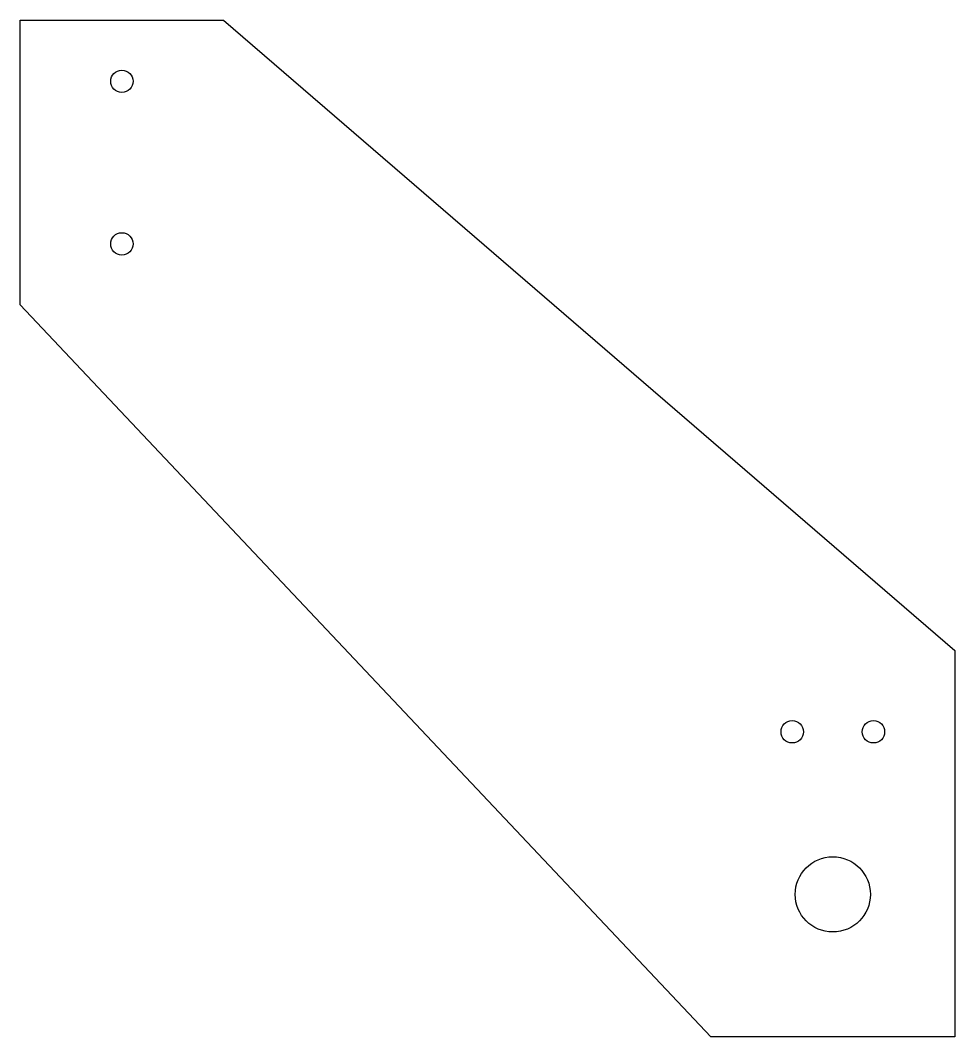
# Model space of a CAD drawing. Header units: millimetres. Extents: x -115 to 115, y -125 to 125.
import ezdxf

# ---------------------------------------------------------------- set-up
doc = ezdxf.new("R2010")
doc.units = ezdxf.units.MM

msp = doc.modelspace()

# ---------------------------------------------------------------- linework, layer by layer
at = {"layer": 'CUT'}
msp.add_lwpolyline([(-115, 55), (-115, 125), (-65, 125), (115, -30), (115, -125), (55, -125)], close=True, dxfattribs=at)
at = {"layer": 'DRILL'}
for centre, radius in [((-90, 110), 2.75), ((-90, 70), 2.75), ((75, -50), 2.75), ((95, -50), 2.75), ((85, -90), 9.25)]:
    msp.add_circle(centre, radius, dxfattribs=at)

doc.saveas('drawing.dxf')
